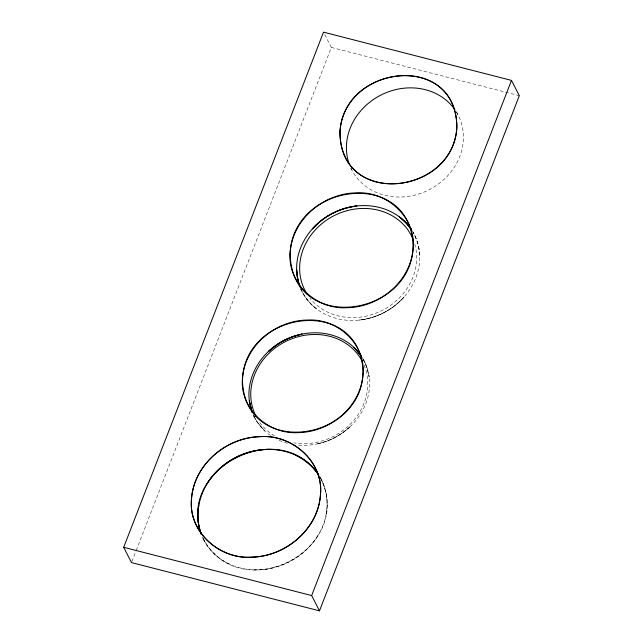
<?xml version="1.0" encoding="UTF-8"?>
<svg xmlns="http://www.w3.org/2000/svg" width="643" height="643" viewBox="0 0 643 643"><rect width="100%" height="100%" fill="white"/><g stroke="black" fill="none" stroke-linecap="round" stroke-linejoin="round"><path stroke-width="0.48" stroke-dasharray="3.21 2.41" d="M202.867 538.127C240.169 609.508 357.58 548.672 319.957 476.905M326.114 514.328C328.501 501.58 326.379 488.005 319.796 476.793M131.879 561.652L135.954 551.139M136.236 550.416L331.346 47.437L323.525 32.15M317.899 535.515C304.171 557.963 277.535 571.635 251.3 569.722M331.346 47.437L519.311 95.694M229.278 564.072C217.527 558.574 207.705 548.977 202.424 537.09M414.164 234.261L413.184 232.597C417.411 239.759 419.485 248.085 419.71 256.364C419.493 248.053 417.243 239.871 413.288 232.557M363.199 359.244L367.37 368.736L369.17 376.983L366.454 366.06L363.295 359.18L364.163 360.876M300.916 289.181C304.452 297.058 309.99 304.01 316.919 309.162C310.039 303.954 304.509 297.058 300.86 289.246M319.941 477.21L321.259 479.453M253.149 414.711L257.256 422.154L264.562 430.722L257.256 422.154L253.503 415.571A61.712 54.792 -27.1 0 0 272.238 436.645M456.426 111.713L458.162 115.113M350.829 168.104L351.697 169.8M300.209 287.381L302.162 291.793M253.607 415.539L254.371 417.267M202.682 537.452L203.735 539.831M364.051 365.047A59.847 53.136 -27.1 0 1 352.501 421.808A59.847 53.136 -27.1 0 1 293.811 442.874M274.513 435.914A59.847 53.136 -27.1 0 1 258.824 421.149M414.767 244.171A59.847 53.136 -27.1 0 1 382.456 310.28A59.847 53.136 -27.1 0 1 309.87 298.055M456.361 111.914A59.847 53.136 -27.1 0 1 430.143 189.227A59.847 53.136 -27.1 0 1 350.893 168.153M412.195 230.789A62.958 55.893 -27.1 0 1 384.217 312.474A62.958 55.893 -27.1 0 1 300.876 289.085M362.234 357.468A61.712 54.792 -27.1 0 1 357.564 418.32A61.712 54.792 -27.1 0 1 296.431 444.98M287.365 443.252A61.712 54.792 -27.1 0 1 277.358 439.499M319.201 475.812A66.068 58.65 -27.1 0 1 290.154 561.363A66.068 58.65 -27.1 0 1 202.633 537.564M403.86 297.219C392.487 309.934 376.332 318.229 359.373 320.069C376.332 318.172 392.447 309.902 403.86 297.219M349.792 426.952C340.533 435.56 328.878 441.54 316.493 444.056C328.878 441.492 340.493 435.52 349.792 426.952"/><path stroke-width="0.96" d="M198.88 504.956C197.071 514.721 197.779 524.969 201.275 534.277C177.171 468.297 278.829 416.576 318.181 474.229C312.578 466.006 304.702 459.456 295.724 455.212M123.689 547.306L323.525 32.15L511.49 80.407L519.311 95.694L319.475 610.85L131.51 562.593L123.689 547.306L311.654 595.563L319.475 610.85M311.654 595.563L511.49 80.407M207.102 483.769C220.822 461.32 247.459 447.649 273.693 449.553M256.035 416.415A59.847 53.136 -27.1 0 1 284.97 341.819A59.847 53.136 -27.1 0 1 362.499 361.728M307.217 294.341A59.847 53.136 -27.1 0 1 333.862 215.775A59.847 53.136 -27.1 0 1 413.288 239.847M349.157 163.917A59.847 53.136 -27.1 0 1 380.632 95.204A59.847 53.136 -27.1 0 1 454.858 109.623M300.104 287.244A62.958 55.893 -27.1 0 1 332.101 213.572A62.958 55.893 -27.1 0 1 411.11 229.109M252.008 411.898A61.712 54.792 -27.1 0 1 284.214 340.348L292.991 336.578L302.041 334.087C289.68 336.675 277.985 342.558 268.742 351.199L278.676 343.523L284.214 340.348A61.712 54.792 -27.1 0 1 361.165 355.828M201.058 533.682A66.068 58.65 -27.1 0 1 236.52 457.052A66.068 58.65 -27.1 0 1 318.751 475.105M191.413 500.929C189.179 534.188 222.173 560.616 254.065 557.039C287.638 555.375 319.45 527.332 320.552 492.884C322.786 459.616 289.784 433.197 257.891 436.774C224.327 438.43 192.506 466.472 191.413 500.929M242.435 380.093C244.477 458.234 361.181 442.352 363.062 372.578C361.02 294.438 244.316 310.32 242.435 380.093M290.114 254.122C292.195 333.838 411.255 317.634 413.176 246.454C411.086 166.738 292.035 182.942 290.114 254.122M339.922 133.366C341.899 209.144 455.075 193.736 456.908 126.076C454.922 50.299 341.746 65.699 339.922 133.366M191.582 497.987C187.619 530.973 218.853 559.257 250.915 557.159C284.648 556.91 317.441 530.17 320.375 495.817C324.345 462.839 293.104 434.547 261.042 436.645C227.317 436.902 194.516 463.643 191.582 497.987M242.596 377.345C238.891 408.16 268.067 434.588 298.022 432.626C329.521 432.385 360.16 407.405 362.901 375.327C366.606 344.511 337.43 318.084 307.475 320.045C275.976 320.286 245.337 345.267 242.596 377.345M290.274 251.317C286.497 282.751 316.268 309.709 346.818 307.708C378.96 307.467 410.218 281.988 413.015 249.251C416.793 217.824 387.022 190.867 356.471 192.868C324.329 193.109 293.071 218.588 290.274 251.317M340.075 130.698C338.234 207.086 451.563 196.195 456.747 128.737C458.588 52.348 345.259 63.239 340.075 130.698M314.58 226.569L312.466 228.828C323.839 216.12 339.986 207.818 356.945 205.977C341.015 207.761 325.832 215.164 314.58 226.569M401.634 218.644L399.399 216.884L405.805 222.55L411.223 229.278L407.734 224.68L401.634 218.644M355.973 349.398L353.971 347.421L361.278 355.997L355.973 349.398M299.823 286.505L297.5 278.186L296.616 269.682L298.111 280.991L299.823 286.505M252.08 412.091L249.355 401.16L252.08 412.091"/></g></svg>
